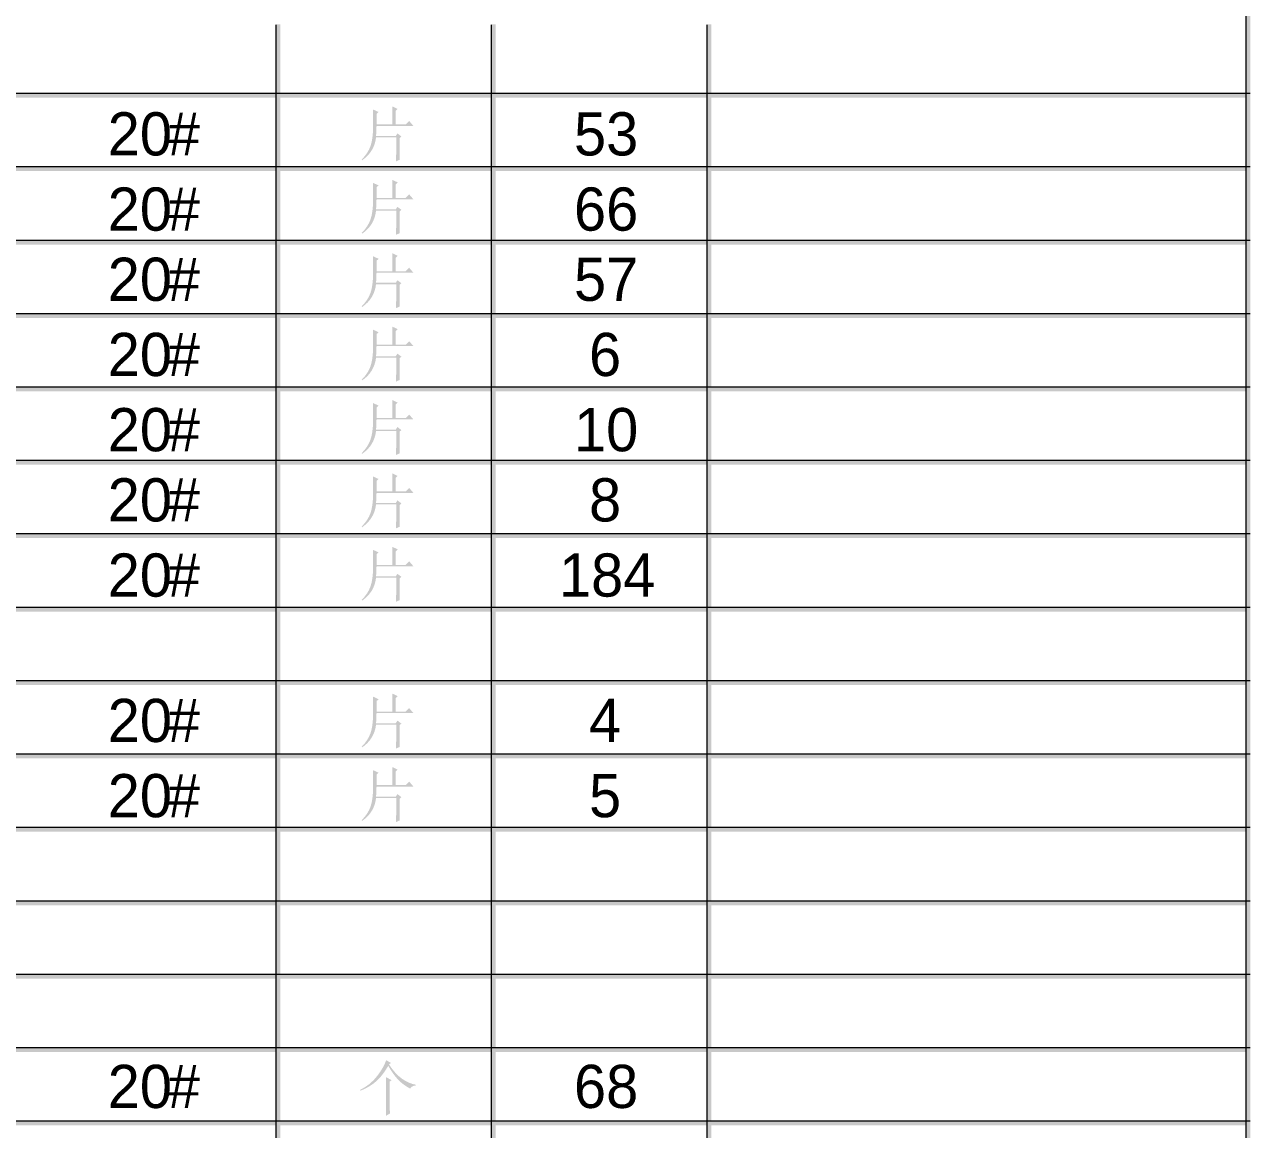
# Model space of a CAD drawing. Header units: millimetres. Extents: x 0 to 169, y 13 to 258.
# Drawn here: x 82.7 to 169, y 136.4 to 214.1 of the extents above; entities that cross this region are included whole.
import ezdxf

# ---------------------------------------------------------------- set-up
doc = ezdxf.new("R2010")
doc.units = ezdxf.units.MM

msp = doc.modelspace()

# ---------------------------------------------------------------- hatches: boundary and pattern name
h = msp.add_hatch(color=0)
h.dxf.hatch_style = 2
h.paths.add_polyline_path([(168.656, 12.706615), (168.994653, 12.706615), (168.994653, 258.105892), (168.656, 258.105892)])
h = msp.add_hatch(color=0)
h.dxf.hatch_style = 2
h.paths.add_polyline_path([(100.397028, 12.706615), (100.735691, 12.706615), (100.735691, 214.153309), (100.397028, 214.153309)])
h = msp.add_hatch(color=0)
h.dxf.hatch_style = 2
h.paths.add_polyline_path([(115.552361, 12.706615), (115.891024, 12.706615), (115.891024, 214.153309), (115.552361, 214.153309)])
h = msp.add_hatch(color=0)
h.dxf.hatch_style = 2
h.paths.add_polyline_path([(130.718278, 12.706615), (131.056941, 12.706615), (131.056941, 214.153309), (130.718278, 214.153309)])
h = msp.add_hatch(color=0)
h.dxf.hatch_style = 2
h.paths.add_polyline_path([(168.656, 12.706615), (168.994653, 12.706615), (168.994653, 214.153309), (168.656, 214.153309)])
h = msp.add_hatch(color=0)
h.dxf.hatch_style = 2
h.paths.add_polyline_path([(0.338667, 208.988642), (168.994667, 208.988642), (168.994667, 209.327305), (0.338667, 209.327305)])
h = msp.add_hatch(color=0)
h.dxf.hatch_style = 2
h.paths.add_polyline_path([(107.503075, 207.008236), (107.494806, 206.632032), (107.470002, 206.297168), (108.859064, 206.297168), (108.974819, 206.479069), (109.255939, 206.264095), (109.123648, 206.14834), (109.123906, 205.882207), (109.124681, 205.637777), (109.125973, 205.415052), (109.127782, 205.21403), (109.130107, 205.034713), (109.132949, 204.8771), (109.136308, 204.741191), (109.140184, 204.626986), (108.875601, 204.511231), (108.879476, 204.646106), (108.882835, 204.802686), (108.885678, 204.98097), (108.888003, 205.180957), (108.889812, 205.402649), (108.891104, 205.646045), (108.891879, 205.911145), (108.892137, 206.19795), (107.470002, 206.19795), (107.429436, 205.952228), (107.365615, 205.719426), (107.278541, 205.499543), (107.168211, 205.292579), (107.034628, 205.098534), (106.87779, 204.917408), (106.697697, 204.749201), (106.494351, 204.593913), (106.461278, 204.643523), (106.667036, 204.869865), (106.838171, 205.102409), (106.9752, 205.341154), (107.078639, 205.586101), (107.15512, 205.853871), (107.210931, 206.161432), (107.246071, 206.5093), (107.26054, 206.897993), (107.263554, 207.284447), (107.263985, 207.624908), (107.261315, 207.918861), (107.255028, 208.165788), (107.651903, 207.983887), (107.503075, 207.851595), (107.503075, 207.107455), (108.627554, 207.107455), (108.62652, 207.503296), (108.62342, 207.847461), (108.618252, 208.13995), (108.611017, 208.380762), (108.991356, 208.198861), (108.859064, 208.066569), (108.859064, 207.107455), (109.553595, 207.107455), (109.801642, 207.355502), (110.099299, 207.008236)])
h = msp.add_hatch(color=0)
h.dxf.hatch_style = 2
h.paths.add_polyline_path([(0.338667, 203.823976), (168.994667, 203.823976), (168.994667, 204.162639), (0.338667, 204.162639)])
h = msp.add_hatch(color=0)
h.dxf.hatch_style = 2
h.paths.add_polyline_path([(107.503075, 201.843569), (107.494806, 201.467365), (107.470002, 201.132502), (108.859064, 201.132502), (108.974819, 201.314403), (109.255939, 201.099429), (109.123648, 200.983674), (109.123906, 200.71754), (109.124681, 200.47311), (109.125973, 200.250385), (109.127782, 200.049364), (109.130107, 199.870046), (109.132949, 199.712433), (109.136308, 199.576524), (109.140184, 199.462319), (108.875601, 199.346564), (108.879476, 199.48144), (108.882835, 199.638019), (108.885678, 199.816303), (108.888003, 200.016291), (108.889812, 200.237983), (108.891104, 200.481379), (108.891879, 200.746479), (108.892137, 201.033283), (107.470002, 201.033283), (107.429436, 200.787562), (107.365615, 200.554759), (107.278541, 200.334876), (107.168211, 200.127912), (107.034628, 199.933867), (106.87779, 199.752741), (106.697697, 199.584534), (106.494351, 199.429247), (106.461278, 199.478856), (106.667036, 199.705199), (106.838171, 199.937743), (106.9752, 200.176488), (107.078639, 200.421434), (107.15512, 200.689204), (107.210931, 200.996765), (107.246071, 201.344633), (107.26054, 201.733326), (107.263554, 202.11978), (107.263985, 202.460242), (107.261315, 202.754194), (107.255028, 203.001122), (107.651903, 202.81922), (107.503075, 202.686929), (107.503075, 201.942788), (108.627554, 201.942788), (108.62652, 202.33863), (108.62342, 202.682795), (108.618252, 202.975283), (108.611017, 203.216095), (108.991356, 203.034194), (108.859064, 202.901903), (108.859064, 201.942788), (109.553595, 201.942788), (109.801642, 202.190835), (110.099299, 201.843569)])
h = msp.add_hatch(color=0)
h.dxf.hatch_style = 2
h.paths.add_polyline_path([(0.338667, 198.659309), (168.994667, 198.659309), (168.994667, 198.997972), (0.338667, 198.997972)])
h = msp.add_hatch(color=0)
h.dxf.hatch_style = 2
h.paths.add_polyline_path([(107.503075, 196.678903), (107.494806, 196.302698), (107.470002, 195.967835), (108.859064, 195.967835), (108.974819, 196.149736), (109.255939, 195.934762), (109.123648, 195.819007), (109.123906, 195.552873), (109.124681, 195.308444), (109.125973, 195.085718), (109.127782, 194.884697), (109.130107, 194.70538), (109.132949, 194.547767), (109.136308, 194.411858), (109.140184, 194.297653), (108.875601, 194.181898), (108.879476, 194.316773), (108.882835, 194.473353), (108.885678, 194.651636), (108.888003, 194.851624), (108.889812, 195.073316), (108.891104, 195.316712), (108.891879, 195.581812), (108.892137, 195.868616), (107.470002, 195.868616), (107.429436, 195.622895), (107.365615, 195.390093), (107.278541, 195.170209), (107.168211, 194.963245), (107.034628, 194.7692), (106.87779, 194.588074), (106.697697, 194.419868), (106.494351, 194.26458), (106.461278, 194.314189), (106.667036, 194.540532), (106.838171, 194.773076), (106.9752, 195.011821), (107.078639, 195.256767), (107.15512, 195.524537), (107.210931, 195.832098), (107.246071, 196.179967), (107.26054, 196.56866), (107.263554, 196.955113), (107.263985, 197.295575), (107.261315, 197.589528), (107.255028, 197.836455), (107.651903, 197.654554), (107.503075, 197.522262), (107.503075, 196.778122), (108.627554, 196.778122), (108.62652, 197.173963), (108.62342, 197.518128), (108.618252, 197.810617), (108.611017, 198.051429), (108.991356, 197.869528), (108.859064, 197.737236), (108.859064, 196.778122), (109.553595, 196.778122), (109.801642, 197.026168), (110.099299, 196.678903)])
h = msp.add_hatch(color=0)
h.dxf.hatch_style = 2
h.paths.add_polyline_path([(0.338667, 193.494642), (168.994667, 193.494642), (168.994667, 193.833305), (0.338667, 193.833305)])
h = msp.add_hatch(color=0)
h.dxf.hatch_style = 2
h.paths.add_polyline_path([(107.503075, 191.514236), (107.494806, 191.138032), (107.470002, 190.803168), (108.859064, 190.803168), (108.974819, 190.985069), (109.255939, 190.770095), (109.123648, 190.65434), (109.123906, 190.388207), (109.124681, 190.143777), (109.125973, 189.921052), (109.127782, 189.72003), (109.130107, 189.540713), (109.132949, 189.3831), (109.136308, 189.247191), (109.140184, 189.132986), (108.875601, 189.017231), (108.879476, 189.152106), (108.882835, 189.308686), (108.885678, 189.48697), (108.888003, 189.686957), (108.889812, 189.908649), (108.891104, 190.152045), (108.891879, 190.417145), (108.892137, 190.70395), (107.470002, 190.70395), (107.429436, 190.458228), (107.365615, 190.225426), (107.278541, 190.005543), (107.168211, 189.798579), (107.034628, 189.604534), (106.87779, 189.423408), (106.697697, 189.255201), (106.494351, 189.099913), (106.461278, 189.149523), (106.667036, 189.375865), (106.838171, 189.608409), (106.9752, 189.847154), (107.078639, 190.092101), (107.15512, 190.359871), (107.210931, 190.667432), (107.246071, 191.0153), (107.26054, 191.403993), (107.263554, 191.790447), (107.263985, 192.130908), (107.261315, 192.424861), (107.255028, 192.671788), (107.651903, 192.489887), (107.503075, 192.357595), (107.503075, 191.613455), (108.627554, 191.613455), (108.62652, 192.009296), (108.62342, 192.353461), (108.618252, 192.64595), (108.611017, 192.886762), (108.991356, 192.704861), (108.859064, 192.572569), (108.859064, 191.613455), (109.553595, 191.613455), (109.801642, 191.861502), (110.099299, 191.514236)])
h = msp.add_hatch(color=0)
h.dxf.hatch_style = 2
h.paths.add_polyline_path([(0.338667, 188.329976), (168.994667, 188.329976), (168.994667, 188.668639), (0.338667, 188.668639)])
h = msp.add_hatch(color=0)
h.dxf.hatch_style = 2
h.paths.add_polyline_path([(107.503075, 186.349569), (107.494806, 185.973365), (107.470002, 185.638502), (108.859064, 185.638502), (108.974819, 185.820403), (109.255939, 185.605429), (109.123648, 185.489674), (109.123906, 185.22354), (109.124681, 184.97911), (109.125973, 184.756385), (109.127782, 184.555364), (109.130107, 184.376046), (109.132949, 184.218433), (109.136308, 184.082524), (109.140184, 183.968319), (108.875601, 183.852564), (108.879476, 183.98744), (108.882835, 184.144019), (108.885678, 184.322303), (108.888003, 184.522291), (108.889812, 184.743983), (108.891104, 184.987379), (108.891879, 185.252479), (108.892137, 185.539283), (107.470002, 185.539283), (107.429436, 185.293562), (107.365615, 185.060759), (107.278541, 184.840876), (107.168211, 184.633912), (107.034628, 184.439867), (106.87779, 184.258741), (106.697697, 184.090534), (106.494351, 183.935247), (106.461278, 183.984856), (106.667036, 184.211199), (106.838171, 184.443743), (106.9752, 184.682488), (107.078639, 184.927434), (107.15512, 185.195204), (107.210931, 185.502765), (107.246071, 185.850633), (107.26054, 186.239326), (107.263554, 186.62578), (107.263985, 186.966242), (107.261315, 187.260194), (107.255028, 187.507122), (107.651903, 187.32522), (107.503075, 187.192929), (107.503075, 186.448788), (108.627554, 186.448788), (108.62652, 186.84463), (108.62342, 187.188795), (108.618252, 187.481283), (108.611017, 187.722095), (108.991356, 187.540194), (108.859064, 187.407903), (108.859064, 186.448788), (109.553595, 186.448788), (109.801642, 186.696835), (110.099299, 186.349569)])
h = msp.add_hatch(color=0)
h.dxf.hatch_style = 2
h.paths.add_polyline_path([(0.338667, 183.165309), (168.994667, 183.165309), (168.994667, 183.503983), (0.338667, 183.503983)])
h = msp.add_hatch(color=0)
h.dxf.hatch_style = 2
h.paths.add_polyline_path([(107.503075, 181.184903), (107.494806, 180.808698), (107.470002, 180.473835), (108.859064, 180.473835), (108.974819, 180.655736), (109.255939, 180.440762), (109.123648, 180.325007), (109.123906, 180.058873), (109.124681, 179.814444), (109.125973, 179.591718), (109.127782, 179.390697), (109.130107, 179.21138), (109.132949, 179.053767), (109.136308, 178.917858), (109.140184, 178.803653), (108.875601, 178.687898), (108.879476, 178.822773), (108.882835, 178.979353), (108.885678, 179.157636), (108.888003, 179.357624), (108.889812, 179.579316), (108.891104, 179.822712), (108.891879, 180.087812), (108.892137, 180.374616), (107.470002, 180.374616), (107.429436, 180.128895), (107.365615, 179.896093), (107.278541, 179.676209), (107.168211, 179.469245), (107.034628, 179.2752), (106.87779, 179.094074), (106.697697, 178.925868), (106.494351, 178.77058), (106.461278, 178.820189), (106.667036, 179.046532), (106.838171, 179.279076), (106.9752, 179.517821), (107.078639, 179.762767), (107.15512, 180.030537), (107.210931, 180.338098), (107.246071, 180.685967), (107.26054, 181.07466), (107.263554, 181.461113), (107.263985, 181.801575), (107.261315, 182.095528), (107.255028, 182.342455), (107.651903, 182.160554), (107.503075, 182.028262), (107.503075, 181.284122), (108.627554, 181.284122), (108.62652, 181.679963), (108.62342, 182.024128), (108.618252, 182.316617), (108.611017, 182.557429), (108.991356, 182.375528), (108.859064, 182.243236), (108.859064, 181.284122), (109.553595, 181.284122), (109.801642, 181.532168), (110.099299, 181.184903)])
h = msp.add_hatch(color=0)
h.dxf.hatch_style = 2
h.paths.add_polyline_path([(0.338667, 178.000642), (168.994667, 178.000642), (168.994667, 178.339305), (0.338667, 178.339305)])
h = msp.add_hatch(color=0)
h.dxf.hatch_style = 2
h.paths.add_polyline_path([(107.503075, 176.020236), (107.494806, 175.644032), (107.470002, 175.309168), (108.859064, 175.309168), (108.974819, 175.491069), (109.255939, 175.276095), (109.123648, 175.16034), (109.123906, 174.894207), (109.124681, 174.649777), (109.125973, 174.427052), (109.127782, 174.22603), (109.130107, 174.046713), (109.132949, 173.8891), (109.136308, 173.753191), (109.140184, 173.638986), (108.875601, 173.523231), (108.879476, 173.658106), (108.882835, 173.814686), (108.885678, 173.99297), (108.888003, 174.192957), (108.889812, 174.414649), (108.891104, 174.658045), (108.891879, 174.923145), (108.892137, 175.20995), (107.470002, 175.20995), (107.429436, 174.964228), (107.365615, 174.731426), (107.278541, 174.511543), (107.168211, 174.304579), (107.034628, 174.110534), (106.87779, 173.929408), (106.697697, 173.761201), (106.494351, 173.605913), (106.461278, 173.655523), (106.667036, 173.881865), (106.838171, 174.114409), (106.9752, 174.353154), (107.078639, 174.598101), (107.15512, 174.865871), (107.210931, 175.173432), (107.246071, 175.5213), (107.26054, 175.909993), (107.263554, 176.296447), (107.263985, 176.636908), (107.261315, 176.930861), (107.255028, 177.177788), (107.651903, 176.995887), (107.503075, 176.863595), (107.503075, 176.119455), (108.627554, 176.119455), (108.62652, 176.515296), (108.62342, 176.859461), (108.618252, 177.15195), (108.611017, 177.392762), (108.991356, 177.210861), (108.859064, 177.078569), (108.859064, 176.119455), (109.553595, 176.119455), (109.801642, 176.367502), (110.099299, 176.020236)])
h = msp.add_hatch(color=0)
h.dxf.hatch_style = 2
h.paths.add_polyline_path([(0.338667, 172.835976), (168.994667, 172.835976), (168.994667, 173.174649), (0.338667, 173.174649)])
h = msp.add_hatch(color=0)
h.dxf.hatch_style = 2
h.paths.add_polyline_path([(0.338667, 167.671309), (168.994667, 167.671309), (168.994667, 168.009972), (0.338667, 168.009972)])
h = msp.add_hatch(color=0)
h.dxf.hatch_style = 2
h.paths.add_polyline_path([(107.503075, 165.690903), (107.494806, 165.314698), (107.470002, 164.979835), (108.859064, 164.979835), (108.974819, 165.161736), (109.255939, 164.946762), (109.123648, 164.831007), (109.123906, 164.564873), (109.124681, 164.320444), (109.125973, 164.097718), (109.127782, 163.896697), (109.130107, 163.71738), (109.132949, 163.559767), (109.136308, 163.423858), (109.140184, 163.309653), (108.875601, 163.193898), (108.879476, 163.328773), (108.882835, 163.485353), (108.885678, 163.663636), (108.888003, 163.863624), (108.889812, 164.085316), (108.891104, 164.328712), (108.891879, 164.593812), (108.892137, 164.880616), (107.470002, 164.880616), (107.429436, 164.634895), (107.365615, 164.402093), (107.278541, 164.182209), (107.168211, 163.975245), (107.034628, 163.7812), (106.87779, 163.600074), (106.697697, 163.431868), (106.494351, 163.27658), (106.461278, 163.326189), (106.667036, 163.552532), (106.838171, 163.785076), (106.9752, 164.023821), (107.078639, 164.268767), (107.15512, 164.536537), (107.210931, 164.844098), (107.246071, 165.191967), (107.26054, 165.58066), (107.263554, 165.967113), (107.263985, 166.307575), (107.261315, 166.601528), (107.255028, 166.848455), (107.651903, 166.666554), (107.503075, 166.534262), (107.503075, 165.790122), (108.627554, 165.790122), (108.62652, 166.185963), (108.62342, 166.530128), (108.618252, 166.822617), (108.611017, 167.063429), (108.991356, 166.881528), (108.859064, 166.749236), (108.859064, 165.790122), (109.553595, 165.790122), (109.801642, 166.038168), (110.099299, 165.690903)])
h = msp.add_hatch(color=0)
h.dxf.hatch_style = 2
h.paths.add_polyline_path([(0.338667, 162.499587), (168.994667, 162.499587), (168.994667, 162.846713), (0.338667, 162.846713)])
h = msp.add_hatch(color=0)
h.dxf.hatch_style = 2
h.paths.add_polyline_path([(107.503075, 160.519181), (107.494806, 160.142976), (107.470002, 159.808113), (108.859064, 159.808113), (108.974819, 159.990014), (109.255939, 159.77504), (109.123648, 159.659285), (109.123906, 159.393151), (109.124681, 159.148722), (109.125973, 158.925996), (109.127782, 158.724975), (109.130107, 158.545658), (109.132949, 158.388044), (109.136308, 158.252135), (109.140184, 158.137931), (108.875601, 158.022175), (108.879476, 158.157051), (108.882835, 158.31363), (108.885678, 158.491914), (108.888003, 158.691902), (108.889812, 158.913594), (108.891104, 159.15699), (108.891879, 159.42209), (108.892137, 159.708894), (107.470002, 159.708894), (107.429436, 159.463173), (107.365615, 159.23037), (107.278541, 159.010487), (107.168211, 158.803523), (107.034628, 158.609478), (106.87779, 158.428352), (106.697697, 158.260145), (106.494351, 158.104858), (106.461278, 158.154467), (106.667036, 158.38081), (106.838171, 158.613354), (106.9752, 158.852099), (107.078639, 159.097045), (107.15512, 159.364815), (107.210931, 159.672376), (107.246071, 160.020245), (107.26054, 160.408937), (107.263554, 160.795391), (107.263985, 161.135853), (107.261315, 161.429805), (107.255028, 161.676733), (107.651903, 161.494832), (107.503075, 161.36254), (107.503075, 160.618399), (108.627554, 160.618399), (108.62652, 161.014241), (108.62342, 161.358406), (108.618252, 161.650894), (108.611017, 161.891707), (108.991356, 161.709806), (108.859064, 161.577514), (108.859064, 160.618399), (109.553595, 160.618399), (109.801642, 160.866446), (110.099299, 160.519181)])
h = msp.add_hatch(color=0)
h.dxf.hatch_style = 2
h.paths.add_polyline_path([(0.338667, 157.33492), (168.994667, 157.33492), (168.994667, 157.673594), (0.338667, 157.673594)])
h = msp.add_hatch(color=0)
h.dxf.hatch_style = 2
h.paths.add_polyline_path([(0.338667, 152.170253), (168.994667, 152.170253), (168.994667, 152.508917), (0.338667, 152.508917)])
h = msp.add_hatch(color=0)
h.dxf.hatch_style = 2
h.paths.add_polyline_path([(0.338667, 147.005587), (168.994667, 147.005587), (168.994667, 147.34425), (0.338667, 147.34425)])
h = msp.add_hatch(color=0)
h.dxf.hatch_style = 2
h.paths.add_polyline_path([(0.338667, 141.84092), (168.994667, 141.84092), (168.994667, 142.179583), (0.338667, 142.179583)])
h = msp.add_hatch(color=0)
h.paths.add_polyline_path([(108.164533, 137.346972), (108.171768, 137.652897), (108.176935, 137.909212), (108.180036, 138.115918), (108.181069, 138.273014), (108.181069, 139.36442), (108.176935, 139.691015), (108.164533, 140.075488), (108.561408, 139.860514), (108.429116, 139.761295), (108.429116, 138.107649), (108.445653, 137.512337)])
h.paths.add_polyline_path([(108.528335, 141.067675), (108.379507, 140.968457), (108.604902, 140.650216), (108.834949, 140.373833), (109.070162, 140.139825), (109.311061, 139.948708), (109.55282, 139.796693), (109.789929, 139.679302), (110.02187, 139.596017), (110.248127, 139.546321), (110.248127, 139.480175), (110.125137, 139.460538), (110.02075, 139.418164), (109.934968, 139.353051), (109.867788, 139.265201), (109.629043, 139.403694), (109.408901, 139.554589), (109.207363, 139.717887), (109.024429, 139.893587), (108.850796, 140.090991), (108.677163, 140.319401), (108.50353, 140.578816), (108.329898, 140.869238), (108.136628, 140.555045), (107.937157, 140.273925), (107.731484, 140.025878), (107.519611, 139.810905), (107.287067, 139.618668), (107.019383, 139.438834), (106.716559, 139.271403), (106.378595, 139.116373), (106.362059, 139.182519), (106.702176, 139.372688), (107.011804, 139.595931), (107.29146, 139.852246), (107.54166, 140.141634), (107.758615, 140.441357), (107.937846, 140.728678), (108.078836, 141.003597), (108.181069, 141.266113)])
h = msp.add_hatch(color=0)
h.dxf.hatch_style = 2
h.paths.add_polyline_path([(0.338667, 136.676253), (168.994667, 136.676253), (168.994667, 137.014917), (0.338667, 137.014917)])

# ---------------------------------------------------------------- linework, layer by layer
at = {"color": 0, "lineweight": 0}
for points in [[(168.677167, 258.084726), (168.677167, 12.727781)], [(100.418194, 214.132142), (100.418194, 12.727781)], [(115.573528, 214.132142), (115.573528, 12.727781)], [(130.739444, 214.132142), (130.739444, 12.727781)], [(0.359833, 209.306142), (168.9735, 209.306142)], [(0.359833, 204.141476), (168.9735, 204.141476)], [(0.359833, 198.976809), (168.9735, 198.976809)], [(0.359833, 193.812142), (168.9735, 193.812142)], [(0.359833, 188.647476), (168.9735, 188.647476)], [(0.359833, 183.482809), (168.9735, 183.482809)], [(0.359833, 178.318142), (168.9735, 178.318142)], [(0.359833, 173.153476), (168.9735, 173.153476)], [(0.359833, 167.988809), (168.9735, 167.988809)], [(0.359833, 162.824142), (168.9735, 162.824142)], [(0.359833, 157.65242), (168.9735, 157.65242)], [(0.359833, 152.487753), (168.9735, 152.487753)], [(0.359833, 147.323087), (168.9735, 147.323087)], [(0.359833, 142.15842), (168.9735, 142.15842)], [(0.359833, 136.993753), (168.9735, 136.993753)]]:
    msp.add_lwpolyline(points, dxfattribs=at)

# ---------------------------------------------------------------- texts
at = {"color": 0, "char_height": 3.039533, "attachment_point": 1}
for s, insert in [('{\\fËÎÌå|b0|i0|c0;20}', (88.589556, 207.967703)), ('{\\fËÎÌå|b0|i0|c0;#}', (92.822889, 207.967703)), ('{\\fËÎÌå|b0|i0|c0;53}', (121.397889, 207.967703)), ('{\\fËÎÌå|b0|i0|c0;20}', (88.589556, 202.676037)), ('{\\fËÎÌå|b0|i0|c0;66}', (121.397889, 202.676037)), ('{\\fËÎÌå|b0|i0|c0;#}', (92.822889, 202.676037)), ('{\\fËÎÌå|b0|i0|c0;20}', (88.589556, 197.737148)), ('{\\fËÎÌå|b0|i0|c0;#}', (92.822889, 197.737148)), ('{\\fËÎÌå|b0|i0|c0;57}', (121.397889, 197.737148)), ('{\\fËÎÌå|b0|i0|c0;20}', (88.589556, 192.445481)), ('{\\fËÎÌå|b0|i0|c0;#}', (92.822889, 192.445481)), ('{\\fËÎÌå|b0|i0|c0;6}', (122.456222, 192.445481)), ('{\\fËÎÌå|b0|i0|c0;20}', (88.589556, 187.153815)), ('{\\fËÎÌå|b0|i0|c0;10}', (121.397889, 187.153815)), ('{\\fËÎÌå|b0|i0|c0;#}', (92.822889, 187.153815)), ('{\\fËÎÌå|b0|i0|c0;20}', (88.589556, 182.214926)), ('{\\fËÎÌå|b0|i0|c0;#}', (92.822889, 182.214926)), ('{\\fËÎÌå|b0|i0|c0;8}', (122.456222, 182.214926)), ('{\\fËÎÌå|b0|i0|c0;20}', (88.589556, 176.923259)), ('{\\fËÎÌå|b0|i0|c0;#}', (92.822889, 176.923259)), ('{\\fËÎÌå|b0|i0|c0;184}', (120.339556, 176.923259)), ('{\\fËÎÌå|b0|i0|c0;20}', (88.589556, 166.692703)), ('{\\fËÎÌå|b0|i0|c0;#}', (92.822889, 166.692703)), ('{\\fËÎÌå|b0|i0|c0;4}', (122.456222, 166.692703)), ('{\\fËÎÌå|b0|i0|c0;20}', (88.589556, 161.401037)), ('{\\fËÎÌå|b0|i0|c0;#}', (92.822889, 161.401037)), ('{\\fËÎÌå|b0|i0|c0;5}', (122.456222, 161.401037)), ('{\\fËÎÌå|b0|i0|c0;20}', (88.589556, 140.939926)), ('{\\fËÎÌå|b0|i0|c0;#}', (92.822889, 140.939926)), ('{\\fËÎÌå|b0|i0|c0;68}', (121.397889, 140.939926))]:
    msp.add_mtext(s, dxfattribs=dict(at, insert=insert))

doc.saveas('drawing.dxf')
